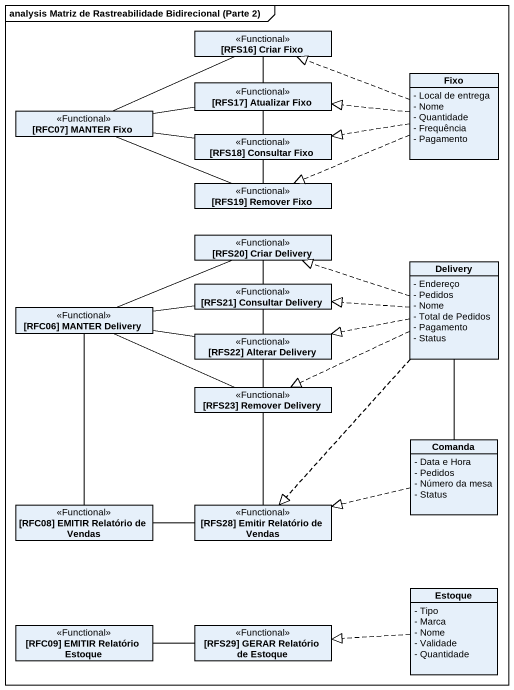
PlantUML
@startuml
mainframe analysis Matriz de Rastreabilidade Bidirecional (Parte 2)
hide circle
hide empty members
skinparam classAttributeIconSize 0
class "[RFS16] Criar Fixo" as RFS16_Criar_Fixo <<Functional>>
class "[RFS17] Atualizar Fixo" as RFS17_Atualizar_Fixo <<Functional>>
class Fixo {
  - Local de entrega
  - Nome
  - Quantidade
  - Frequência
  - Pagamento
}
class "[RFC07] MANTER Fixo" as RFC07_MANTER_Fixo <<Functional>>
class "[RFS18] Consultar Fixo" as RFS18_Consultar_Fixo <<Functional>>
class "[RFS19] Remover Fixo" as RFS19_Remover_Fixo <<Functional>>
class "[RFS20] Criar Delivery" as RFS20_Criar_Delivery <<Functional>>
class Delivery {
  - Endereço
  - Pedidos
  - Nome
  - Total de Pedidos
  - Pagamento
  - Status
}
class "[RFC06] MANTER Delivery" as RFC06_MANTER_Delivery <<Functional>>
class "[RFS21] Consultar Delivery" as RFS21_Consultar_Delivery <<Functional>>
class "[RFS22] Alterar Delivery" as RFS22_Alterar_Delivery <<Functional>>
class "[RFS23] Remover Delivery" as RFS23_Remover_Delivery <<Functional>>
class Comanda {
  - Data e Hora
  - Pedidos
  - Número da mesa
  - Status
}
class "[RFC08] EMITIR Relatório de Vendas" as RFC08_EMITIR_Relatório_de <<Functional>>
class "[RFS28] Emitir Relatório de Vendas" as RFS28_Emitir_Relatório_de <<Functional>>
class Estoque {
  - Tipo
  - Marca
  - Nome
  - Validade
  - Quantidade
}
class "[RFC09] EMITIR Relatório Estoque" as RFC09_EMITIR_Relatório <<Functional>>
class "[RFS29] GERAR Relatório de Estoque" as RFS29_GERAR_Relatório_de <<Functional>>
RFS16_Criar_Fixo -- RFS17_Atualizar_Fixo
RFS17_Atualizar_Fixo -- RFS18_Consultar_Fixo
Fixo .left.|> RFS16_Criar_Fixo
Fixo .left.|> RFS17_Atualizar_Fixo
Fixo .left.|> RFS18_Consultar_Fixo
Fixo .left.|> RFS19_Remover_Fixo
RFC07_MANTER_Fixo -right- RFS16_Criar_Fixo
RFC07_MANTER_Fixo -right- RFS17_Atualizar_Fixo
RFC07_MANTER_Fixo -right- RFS18_Consultar_Fixo
RFC07_MANTER_Fixo -right- RFS19_Remover_Fixo
RFS18_Consultar_Fixo -- RFS19_Remover_Fixo
RFS20_Criar_Delivery -- RFS21_Consultar_Delivery
Delivery .left.|> RFS20_Criar_Delivery
Delivery .left.|> RFS21_Consultar_Delivery
Delivery .left.|> RFS22_Alterar_Delivery
Delivery .left.|> RFS23_Remover_Delivery
Delivery -- Comanda
Delivery ..|> RFS28_Emitir_Relatório_de
RFC06_MANTER_Delivery -right- RFS20_Criar_Delivery
RFC06_MANTER_Delivery -right- RFS21_Consultar_Delivery
RFC06_MANTER_Delivery -right- RFS22_Alterar_Delivery
RFC06_MANTER_Delivery -right- RFS23_Remover_Delivery
RFC06_MANTER_Delivery -- RFC08_EMITIR_Relatório_de
RFS21_Consultar_Delivery -- RFS22_Alterar_Delivery
RFS22_Alterar_Delivery -- RFS23_Remover_Delivery
Comanda .left.|> RFS28_Emitir_Relatório_de
RFC08_EMITIR_Relatório_de -right- RFS28_Emitir_Relatório_de
RFS28_Emitir_Relatório_de -up- RFS20_Criar_Delivery
RFS28_Emitir_Relatório_de -up- RFS21_Consultar_Delivery
RFS28_Emitir_Relatório_de -up- RFS22_Alterar_Delivery
RFS28_Emitir_Relatório_de -up- RFS23_Remover_Delivery
Estoque .left.|> RFS29_GERAR_Relatório_de
RFC09_EMITIR_Relatório -right- RFS29_GERAR_Relatório_de
@enduml
